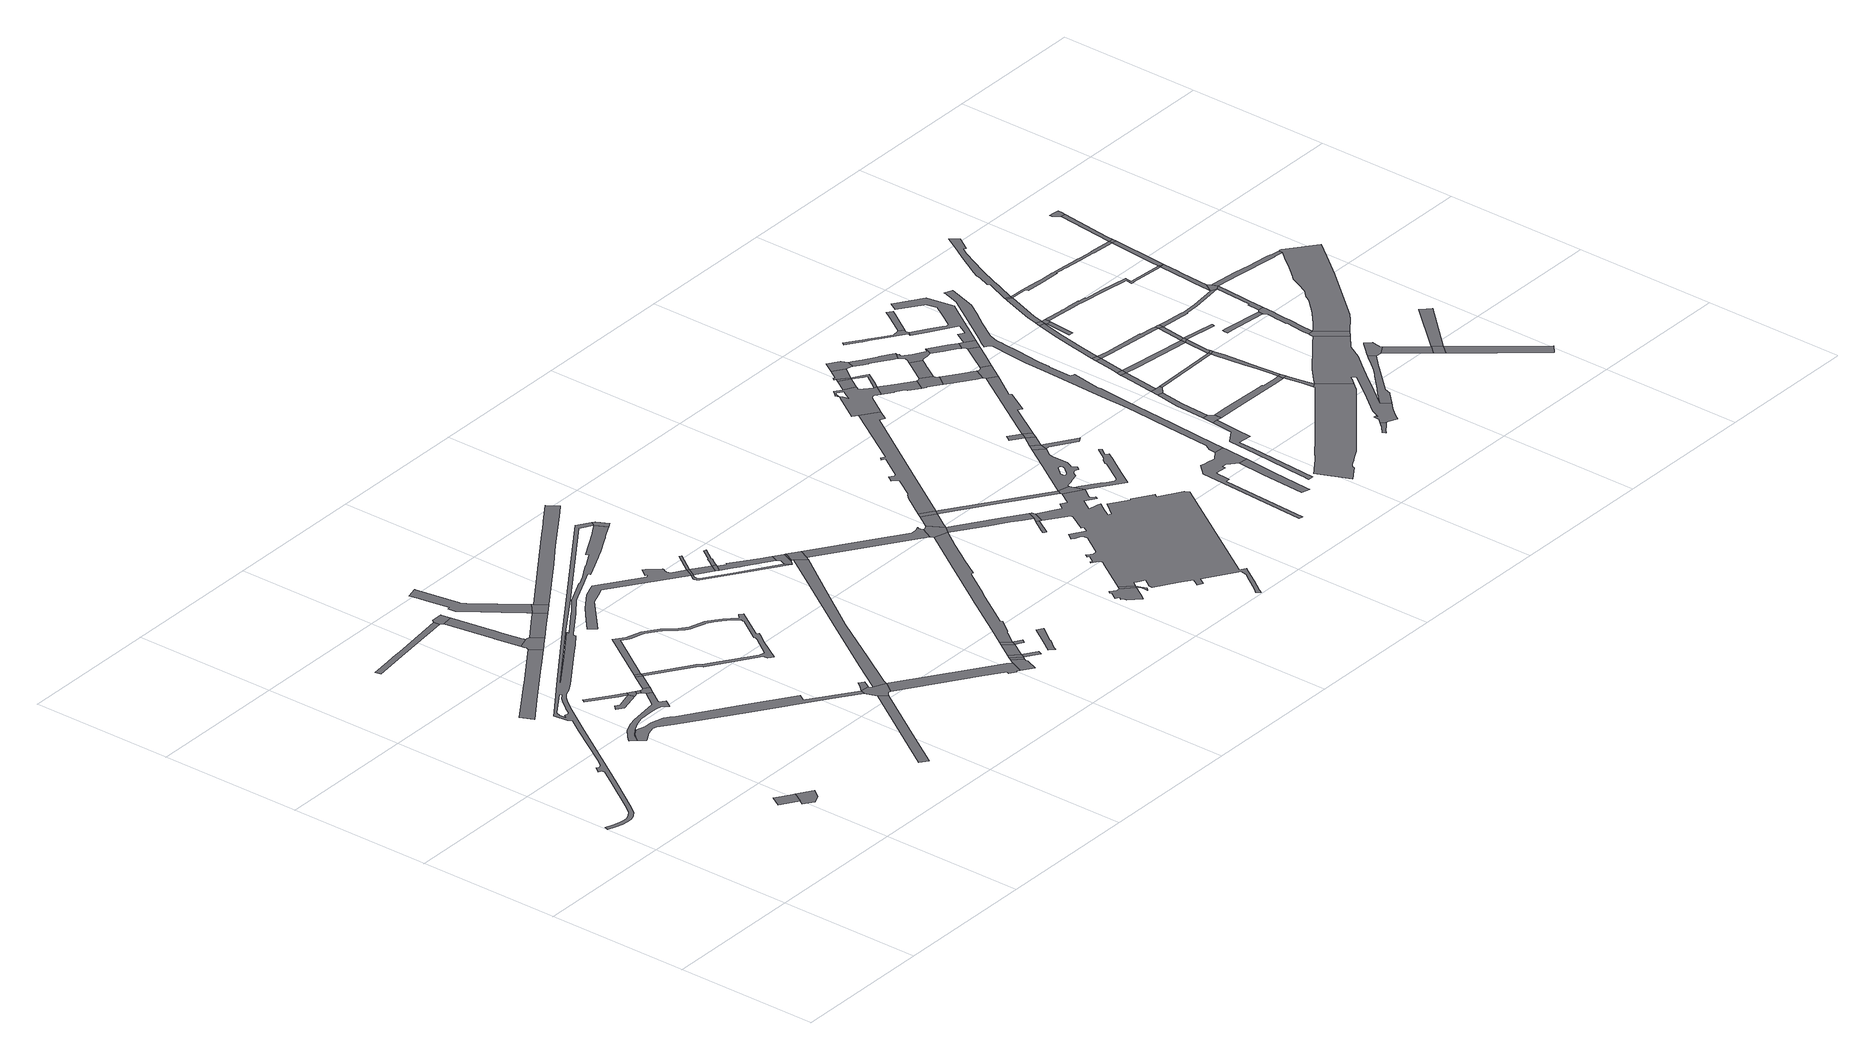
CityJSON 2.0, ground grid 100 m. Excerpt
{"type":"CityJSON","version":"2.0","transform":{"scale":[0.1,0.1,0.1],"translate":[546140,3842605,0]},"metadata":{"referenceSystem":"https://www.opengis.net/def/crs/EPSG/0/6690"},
"CityObjects":{
"road1":{"type":"Road","attributes":{"RoadStructureAttribute.sectionType":"1"},"geometry":[{"type":"MultiSurface","lod":"1","boundaries":[[[0,1,2,3,4,5]]]}]},
"road2":{"type":"Road","geometry":[{"type":"MultiSurface","lod":"1","boundaries":[[[5,4,6,7,8,9]]]}]},
"road3":{"type":"Road","attributes":{"RoadStructureAttribute.sectionType":"1"},"geometry":[{"type":"MultiSurface","lod":"1","boundaries":[[[10,11,12,13,14,15,16,17,18,19,20,21,22,23,24,25,26,27,28,29,30,31,32,33,34,35]]]}]},
"road4":{"type":"Road","attributes":{"RoadStructureAttribute.sectionType":"1"},"geometry":[{"type":"MultiSurface","lod":"1","boundaries":[[[36,37,38,39,40,41,42,43,44,45,46,47,48,49,50]]]}]},
"road5":{"type":"Road","geometry":[{"type":"MultiSurface","lod":"1","boundaries":[[[51,52,53,54,55,56]]]}]},
"road6":{"type":"Road","attributes":{"RoadStructureAttribute.sectionType":"1"},"geometry":[{"type":"MultiSurface","lod":"1","boundaries":[[[57,58,59,60,51,61,62]]]}]},
"road7":{"type":"Road","attributes":{"RoadStructureAttribute.sectionType":"1"},"geometry":[{"type":"MultiSurface","lod":"1","boundaries":[[[63,64,65,66,67,68,69,70,71,72,73,74,75]]]}]},
"road8":{"type":"Road","geometry":[{"type":"MultiSurface","lod":"1","boundaries":[[[62,61,51,56,76,77]]]}]},
"road9":{"type":"Road","attributes":{"RoadStructureAttribute.sectionType":"1"},"geometry":[{"type":"MultiSurface","lod":"1","boundaries":[[[78,79,80,81,82,83,84,85,86,87,88,19,89,90,91,92,93,94,95,96,97]]]}]},
"road10":{"type":"Road","attributes":{"RoadStructureAttribute.sectionType":"1"},"geometry":[{"type":"MultiSurface","lod":"1","boundaries":[[[77,76,98,99]]]}]},
"road11":{"type":"Road","geometry":[{"type":"MultiSurface","lod":"1","boundaries":[[[100,101,99,98,102,10,35,103]]]}]},
"road12":{"type":"Road","attributes":{"RoadStructureAttribute.sectionType":"1"},"geometry":[{"type":"MultiSurface","lod":"1","boundaries":[[[104,105,106,107,108,109,110,111,112,113,114,115,116,117,118,119,120,121,122,123,124,125,126,127,128,129,130,131,132,133,134,135,136,137,138,139,140,141,142,143,144,145,146,147,148,149,150,151,152,153,154,155,156,157,158,159,160,161,162,163,164,165,166,167,168,169,170,171,172,173],[174,175,176,177,178,179,180,181,182,183,184,185,186,187,188],[189,190,191,173,192,193,194,195,196,197,198,199,200,201,202,203,204,205,206,207,208,209,210,211,212,213,214]]]}]},
"road13":{"type":"Road","attributes":{"RoadStructureAttribute.sectionType":"1"},"geometry":[{"type":"MultiSurface","lod":"1","boundaries":[[[215,100,103,216,217]]]}]},
"road14":{"type":"Road","geometry":[{"type":"MultiSurface","lod":"1","boundaries":[[[218,215,217,219]]]}]},
"road15":{"type":"Road","attributes":{"RoadStructureAttribute.sectionType":"1"},"geometry":[{"type":"MultiSurface","lod":"1","boundaries":[[[220,221,222,223,224,225]]]}]},
"road16":{"type":"Road","geometry":[{"type":"MultiSurface","lod":"1","boundaries":[[[226,227,228,229,230,231,232,36,50,233,234,235]]]}]},
"road17":{"type":"Road","attributes":{"RoadStructureAttribute.sectionType":"1"},"geometry":[{"type":"MultiSurface","lod":"1","boundaries":[[[236,237,238,239,240,241,242,243,244,245,229,228]]]}]},
"road18":{"type":"Road","geometry":[{"type":"MultiSurface","lod":"1","boundaries":[[[246,247,248,249,63,75,250,251,243,242]]]}]},
"road19":{"type":"Road","attributes":{"RoadStructureAttribute.sectionType":"1"},"geometry":[{"type":"MultiSurface","lod":"1","boundaries":[[[252,253,254,235,234,255,256]]]}]},
"road20":{"type":"Road","geometry":[{"type":"MultiSurface","lod":"1","boundaries":[[[97,96,220,225,257,258,259,260,261,262,263]]]}]},
"road21":{"type":"Road","geometry":[{"type":"MultiSurface","lod":"1","boundaries":[[[264,265,266,267,97,263]]]}]},
"road22":{"type":"Road","attributes":{"RoadStructureAttribute.sectionType":"1"},"geometry":[{"type":"MultiSurface","lod":"1","boundaries":[[[268,269,270,271,272,273,274,275,276,277,278,279,280,281,282,283,284,285,286,287,252,288]]]}]},
"road23":{"type":"Road","attributes":{"RoadStructureAttribute.sectionType":"1"},"geometry":[{"type":"MultiSurface","lod":"1","boundaries":[[[217,289,290,291,292,293,294,295,296,297,298,299,300,301,302,303,304,305,306,307,308,309,310,311,312,313,314,315,218,219],[316,317,318,319,320,321,322,323,324,325,326,327,328,329,330,331,332,333,334,335,336,337,338,339,340,341,342,343,344,345,346,347,348,219]]]}]},
"road24":{"type":"Road","geometry":[{"type":"MultiSurface","lod":"1","boundaries":[[[288,252,256,349,350]]]}]},
"road25":{"type":"Road","attributes":{"RoadStructureAttribute.sectionType":"1"},"geometry":[{"type":"MultiSurface","lod":"1","boundaries":[[[351,352,353,260,259,354,355,356,357,358,359,360]]]}]},
"road26":{"type":"Road","attributes":{"RoadStructureAttribute.sectionType":"1"},"geometry":[{"type":"MultiSurface","lod":"1","boundaries":[[[361,362,363,364,365,366,367,368,369,370,371,372,373,374,375,376,377,378,379,380,381,382,383,384,385,386,387,388,389]]]}]},
"road27":{"type":"Road","geometry":[{"type":"MultiSurface","lod":"1","boundaries":[[[390,360,359,391,392,393,394]]]}]},
"road28":{"type":"Road","attributes":{"RoadStructureAttribute.sectionType":"1"},"geometry":[{"type":"MultiSurface","lod":"1","boundaries":[[[395,396,397,398,261,260,399,400,401,402,403,404,405]]]}]},
"road29":{"type":"Road","attributes":{"RoadStructureAttribute.sectionType":"1"},"geometry":[{"type":"MultiSurface","lod":"1","boundaries":[[[406,390,394,407]]]}]},
"road30":{"type":"Road","geometry":[{"type":"MultiSurface","lod":"1","boundaries":[[[408,406,407,409]]]}]},
"road31":{"type":"Road","attributes":{"RoadStructureAttribute.sectionType":"1"},"geometry":[{"type":"MultiSurface","lod":"1","boundaries":[[[410,411,412,413,414,415,416,417,350,349,418,419,420,421]]]}]},
"road32":{"type":"Road","geometry":[{"type":"MultiSurface","lod":"1","boundaries":[[[422,423,409,407]]]}]},
"road33":{"type":"Road","attributes":{"RoadStructureAttribute.sectionType":"1"},"geometry":[{"type":"MultiSurface","lod":"1","boundaries":[[[424,408,409,425]]]}]},
"road34":{"type":"Road","geometry":[{"type":"MultiSurface","lod":"1","boundaries":[[[426,424,425,427]]]}]},
"road35":{"type":"Road","geometry":[{"type":"MultiSurface","lod":"1","boundaries":[[[428,429,427,425]]]}]},
"road36":{"type":"Road","geometry":[{"type":"MultiSurface","lod":"1","boundaries":[[[389,388,430,431]]]}]},
"road37":{"type":"Road","attributes":{"RoadStructureAttribute.sectionType":"1"},"geometry":[{"type":"MultiSurface","lod":"1","boundaries":[[[431,430,432,433]]]}]},
"road38":{"type":"Road","attributes":{"RoadStructureAttribute.sectionType":"1"},"geometry":[{"type":"MultiSurface","lod":"1","boundaries":[[[434,435,436,437,438,439,440,441,442,443]]]}]},
"road39":{"type":"Road","geometry":[{"type":"MultiSurface","lod":"1","boundaries":[[[444,445,446,389,431]]]}]},
"road40":{"type":"Road","geometry":[{"type":"MultiSurface","lod":"1","boundaries":[[[433,432,447,448,449]]]}]},
"road41":{"type":"Road","attributes":{"RoadStructureAttribute.sectionType":"1"},"geometry":[{"type":"MultiSurface","lod":"1","boundaries":[[[388,450,451,452,453,454,455,456,457,458,459,460,461,462,463,464,465,466,430]]]}]},
"road42":{"type":"Road","geometry":[{"type":"MultiSurface","lod":"1","boundaries":[[[467,468,469,470,471,472,473,474,475,476,433,449]]]}]},
"road43":{"type":"Road","attributes":{"RoadStructureAttribute.sectionType":"1"},"geometry":[{"type":"MultiSurface","lod":"1","boundaries":[[[477,478,479,480,481,482,448,447,483,484,485,486,487]]]}]},
"road44":{"type":"Road","geometry":[{"type":"MultiSurface","lod":"1","boundaries":[[[104,173,172,488,489]]]}]},
"road45":{"type":"Road","attributes":{"RoadStructureAttribute.sectionType":"1"},"geometry":[{"type":"MultiSurface","lod":"1","boundaries":[[[487,486,490,491,492,493,460,459,494,495,496]]]}]},
"road46":{"type":"Road","geometry":[{"type":"MultiSurface","lod":"1","boundaries":[[[496,495,497,498]]]}]},
"road47":{"type":"Road","geometry":[{"type":"MultiSurface","lod":"1","boundaries":[[[498,497,395,405,499,500]]]}]},
"road48":{"type":"Road","attributes":{"RoadStructureAttribute.sectionType":"1"},"geometry":[{"type":"MultiSurface","lod":"1","boundaries":[[[501,502,503,504,505,506,426,427,507,508,509,510,511,512,513,514,515,516,517,518,519,520,521]]]}]},
"road49":{"type":"Road","attributes":{"RoadStructureAttribute.sectionType":"1"},"geometry":[{"type":"MultiSurface","lod":"1","boundaries":[[[522,523,524,525,526,527,528,500,499,529,530]]]}]},
"road50":{"type":"Road","attributes":{"RoadStructureAttribute.sectionType":"1"},"geometry":[{"type":"MultiSurface","lod":"1","boundaries":[[[531,532,533,534,535,536,537,538,539,540,541,542,543,544,545]]]}]},
"road51":{"type":"Road","geometry":[{"type":"MultiSurface","lod":"1","boundaries":[[[546,545,544,547]]]}]},
"road52":{"type":"Road","geometry":[{"type":"MultiSurface","lod":"1","boundaries":[[[548,549,550,551,547,544,552,553,554,555,556]]]}]},
"road53":{"type":"Road","geometry":[{"type":"MultiSurface","lod":"1","boundaries":[[[557,558,559,560,530,529,561,501,521,562]]]}]},
"road54":{"type":"Road","attributes":{"RoadStructureAttribute.sectionType":"1"},"geometry":[{"type":"MultiSurface","lod":"1","boundaries":[[[563,557,562,564,565]]]}]},
"road55":{"type":"Road","geometry":[{"type":"MultiSurface","lod":"1","boundaries":[[[566,563,565,567]]]}]},
"road56":{"type":"Road","attributes":{"RoadStructureAttribute.sectionType":"1"},"geometry":[{"type":"MultiSurface","lod":"1","boundaries":[[[568,569,570,562,521,571,572,573,574,575]]]}]},
"road57":{"type":"Road","geometry":[{"type":"MultiSurface","lod":"1","boundaries":[[[576,577,578,579,580,581]]]}]},
"road58":{"type":"Road","geometry":[{"type":"MultiSurface","lod":"1","boundaries":[[[582,575,574,576,581,583,584]]]}]},
"road59":{"type":"Road","geometry":[{"type":"MultiSurface","lod":"1","boundaries":[[[585,586,587,588,584,583,589,590,591,592,593,594,595,596,597,598,599,600,601,602,603,604,605,606,607,608,609,610,611,612,613,614,546,547,615,616,617,618,619,620,621,622,623,624,625,626,627,628,629,630,631,632,633,634,635,636,637,638,639,640,641,642,643,644,645,646,647,648,649,650,651,652,653,654,655,656,657,658,659,660,661,662,663]]]}]},
"road60":{"type":"Road","attributes":{"RoadStructureAttribute.sectionType":"1"},"geometry":[{"type":"MultiSurface","lod":"1","boundaries":[[[664,665,567,565,666,667,668,669]]]}]},
"road61":{"type":"Road","attributes":{"RoadStructureAttribute.sectionType":"1"},"geometry":[{"type":"MultiSurface","lod":"1","boundaries":[[[670,671,672,673,674,675,676,677,678,679,680,681,682,683,684,685,566,567,686,687,688,689]]]}]},
"road62":{"type":"Road","geometry":[{"type":"MultiSurface","lod":"1","boundaries":[[[669,668,585,663,690,691]]]}]},
"road63":{"type":"Road","geometry":[{"type":"MultiSurface","lod":"1","boundaries":[[[692,693,694,695,696,697,669,691,698,699,700,701,702,703,704,705,706,707,708,709,710,711,712],[713,714,715,716,717,718,719,720,721,722,723,724,725,726,727,728]]]}]},
"road64":{"type":"Road","geometry":[{"type":"MultiSurface","lod":"1","boundaries":[[[729,730,731,732,733,734,735,736,737,738,739,740,741,742,743,744,745,746,747,748,749,750,751,690,663]]]}]},
"road65":{"type":"Road","geometry":[{"type":"MultiSurface","lod":"1","boundaries":[[[752,695,694,753]]]}]},
"road66":{"type":"Road","attributes":{"RoadStructureAttribute.sectionType":"1"},"geometry":[{"type":"MultiSurface","lod":"1","boundaries":[[[754,752,753,755]]]}]},
"road67":{"type":"Road","geometry":[{"type":"MultiSurface","lod":"1","boundaries":[[[756,757,758,754,759]]]}]},
"road68":{"type":"Road","geometry":[{"type":"MultiSurface","lod":"1","boundaries":[[[760,761,762,753,694]]]}]},
"road69":{"type":"Road","geometry":[{"type":"MultiSurface","lod":"1","boundaries":[[[759,754,755,763]]]}]},
"road70":{"type":"Road","attributes":{"RoadStructureAttribute.sectionType":"1"},"geometry":[{"type":"MultiSurface","lod":"1","boundaries":[[[764,765,766,767,768,769,770,771,772,773,774,775,776,777,778,779,780,781,782,783,784,785,786,787,788,789]]]}]},
"road71":{"type":"Road","geometry":[{"type":"MultiSurface","lod":"1","boundaries":[[[790,791,792,793,794,795,796,797,798,799,800,801,802,803,804,805,670,689,806,807],[808,809,810,811,812,813,814,815,816,817,818]]]}]},
"road72":{"type":"Road","attributes":{"function":"3","RoadStructureAttribute.sectionType":"1"},"geometry":[{"type":"MultiSurface","lod":"1","boundaries":[[[784,819,820,821,822,823,785]]]}]},
"road73":{"type":"Road","geometry":[{"type":"MultiSurface","lod":"1","boundaries":[[[824,799,798,825]]]}]},
"road74":{"type":"Road","geometry":[{"type":"MultiSurface","lod":"1","boundaries":[[[826,824,825,827]]]}]},
"road75":{"type":"Road","geometry":[{"type":"MultiSurface","lod":"1","boundaries":[[[828,793,792,829,830,831,832,833,834,835]]]}]},
"road76":{"type":"Road","attributes":{"RoadStructureAttribute.sectionType":"1"},"geometry":[{"type":"MultiSurface","lod":"1","boundaries":[[[836,837,838,839,826,827,840,841]]]}]},
"road77":{"type":"Road","geometry":[{"type":"MultiSurface","lod":"1","boundaries":[[[842,843,844,845,827,825,846,847,848,794,793]]]}]},
"road78":{"type":"Road","attributes":{"RoadStructureAttribute.sectionType":"1"},"geometry":[{"type":"MultiSurface","lod":"1","boundaries":[[[849,850,759,763,851,852,853,854,855,856]]]}]},
"road79":{"type":"Road","geometry":[{"type":"MultiSurface","lod":"1","boundaries":[[[857,836,841,858,859,860,861]]]}]},
"road80":{"type":"Road","geometry":[{"type":"MultiSurface","lod":"1","boundaries":[[[862,863,835,834,864,865,866,867,868,869]]]}]},
"road81":{"type":"Road","attributes":{"RoadStructureAttribute.sectionType":"1"},"geometry":[{"type":"MultiSurface","lod":"1","boundaries":[[[870,871,872,873,874,875,876,877,878,879,880,881,882,883,884]]]}]},
"road82":{"type":"Road","attributes":{"RoadStructureAttribute.sectionType":"1"},"geometry":[{"type":"MultiSurface","lod":"1","boundaries":[[[885,886,867,866,887,888,889,890,891]]]}]},
"road83":{"type":"Road","attributes":{"RoadStructureAttribute.sectionType":"1"},"geometry":[{"type":"MultiSurface","lod":"1","boundaries":[[[892,893,894,895,896,897,860,859,898,899,900,901,902,903,904]]]}]},
"road84":{"type":"Road","attributes":{"RoadStructureAttribute.sectionType":"1"},"geometry":[{"type":"MultiSurface","lod":"1","boundaries":[[[905,906,907,908,862,869,909,910,911,912]]]}]},
"road85":{"type":"Road","geometry":[{"type":"MultiSurface","lod":"1","boundaries":[[[913,914,915,891,890,849,856,916]]]}]},
"road86":{"type":"Road","geometry":[{"type":"MultiSurface","lod":"1","boundaries":[[[917,870,884,918,919,920]]]}]},
"road87":{"type":"Road","geometry":[{"type":"MultiSurface","lod":"1","boundaries":[[[921,922,923,924,925,926,927,904,903,928,929,930,931,905,912,932,933,934,935,936]]]}]},
"road88":{"type":"Road","attributes":{"RoadStructureAttribute.sectionType":"1"},"geometry":[{"type":"MultiSurface","lod":"1","boundaries":[[[937,938,917,920,939,940,941]]]}]},
"road89":{"type":"Road","attributes":{"RoadStructureAttribute.sectionType":"1"},"geometry":[{"type":"MultiSurface","lod":"1","boundaries":[[[942,943,944,945,946,947,948,949,950,951,952,953,954,955,956,957,958,959,960]]]}]},
"road90":{"type":"Road","attributes":{"RoadStructureAttribute.sectionType":"1"},"geometry":[{"type":"MultiSurface","lod":"1","boundaries":[[[961,962,913,916,963,964]]]}]},
"road91":{"type":"Road","attributes":{"RoadStructureAttribute.sectionType":"1"},"geometry":[{"type":"MultiSurface","lod":"1","boundaries":[[[965,966,967,968,969,970,971,972,973,974,975,976,977,978,979,980,981,982,983,984,985,986,987,988,989,990,991,992,993,994,995,996,997,998,999]]]}]},
"road92":{"type":"Road","attributes":{"RoadStructureAttribute.sectionType":"1"},"geometry":[{"type":"MultiSurface","lod":"1","boundaries":[[[1000,1001,936,935,1002,1003,1004,1005]]]}]},
"road93":{"type":"Road","geometry":[{"type":"MultiSurface","lod":"1","boundaries":[[[1006,937,941,1007,1008,1009]]]}]},
"road94":{"type":"Road","attributes":{"function":"3","RoadStructureAttribute.sectionType":"1"},"geometry":[{"type":"MultiSurface","lod":"1","boundaries":[[[1010,1011,1012,1013,1014,1015,1016,1017,1018,1019,1020,1021,1022,1023,1024,1025,1026,1027,1028,1029,1030,1031,1032,764,789,1033,1034,1035,1036,1037,1038,1039,1040,1041,1042,1043,1044,1045,1046,1047,1048,1049,1050,1051,1052,1053,1054,1055,1056,1057,1058,1059]]]}]},
"road95":{"type":"Road","attributes":{"RoadStructureAttribute.sectionType":"1"},"geometry":[{"type":"MultiSurface","lod":"1","boundaries":[[[1060,1061,1062,1063,1064,1006,1009,1065,1066,1067]]]}]},
"road96":{"type":"Road","geometry":[{"type":"MultiSurface","lod":"1","boundaries":[[[1005,1004,1068,961,964,1069,1070]]]}]},
"road97":{"type":"Road","geometry":[{"type":"MultiSurface","lod":"1","boundaries":[[[1071,1060,1067,1072]]]}]},
"road98":{"type":"Road","geometry":[{"type":"MultiSurface","lod":"1","boundaries":[[[1073,1074,1075,1076,1077,1078,1079,1080,1081,1082]]]}]},
"road99":{"type":"Road","attributes":{"RoadStructureAttribute.sectionType":"1"},"geometry":[{"type":"MultiSurface","lod":"1","boundaries":[[[1083,1084,1085,1086,1087,1088,1089,1090,919,918,1091,1092,1093,1094,1095,1096]]]}]},
"road100":{"type":"Road","attributes":{"RoadStructureAttribute.sectionType":"1"},"geometry":[{"type":"MultiSurface","lod":"1","boundaries":[[[1097,1098,1099,1071,1072,1100,1101,1102]]]}]},
"road101":{"type":"Road","geometry":[{"type":"MultiSurface","lod":"1","boundaries":[[[1103,1104,1105,960,959,1106,1107,1108]]]}]},
"road102":{"type":"Road","geometry":[{"type":"MultiSurface","lod":"1","boundaries":[[[1109,1097,1102,1110]]]}]},
"road103":{"type":"Road","attributes":{"RoadStructureAttribute.sectionType":"1"},"geometry":[{"type":"MultiSurface","lod":"1","boundaries":[[[1111,1112,1113,1114,1115,1116,1117,1118,1119,1120,1121,1122,1123,1124,1125,1126,1127,1128,957,956,1129,1130,1131,1132,1133,1070,1069]]]}]},
"road104":{"type":"Road","attributes":{"RoadStructureAttribute.sectionType":"1"},"geometry":[{"type":"MultiSurface","lod":"1","boundaries":[[[1134,1008,1007,1135]]]}]},
"road105":{"type":"Road","attributes":{"RoadStructureAttribute.sectionType":"1"},"geometry":[{"type":"MultiSurface","lod":"1","boundaries":[[[1136,1137,1138,1139,1109,1110,1140,1141,1142,1143]]]}]},
"road106":{"type":"Road","attributes":{"RoadStructureAttribute.sectionType":"1"},"geometry":[{"type":"MultiSurface","lod":"1","boundaries":[[[1144,1072,1067,1145,1146,1147]]]}]},
"road107":{"type":"Road","geometry":[{"type":"MultiSurface","lod":"1","boundaries":[[[1148,1149,1150,1151,1152,1153,966,965]]]}]},
"road108":{"type":"Road","geometry":[{"type":"MultiSurface","lod":"1","boundaries":[[[1154,1155,1096,1095,1152,1151]]]}]},
"road109":{"type":"Road","attributes":{"RoadStructureAttribute.sectionType":"1"},"geometry":[{"type":"MultiSurface","lod":"1","boundaries":[[[1156,1157,1158,1159,1110,1102,1160,1161,1162,1163]]]}]},
"road110":{"type":"Road","geometry":[{"type":"MultiSurface","lod":"1","boundaries":[[[1164,1165,1166,1167,1168]]]}]},
"road111":{"type":"Road","geometry":[{"type":"MultiSurface","lod":"1","boundaries":[[[1169,1136,1143,1170]]]}]},
"road112":{"type":"Road","attributes":{"RoadStructureAttribute.sectionType":"1"},"geometry":[{"type":"MultiSurface","lod":"1","boundaries":[[[1171,1172,1173,1174,1135,1175,1176,1177,1178,1179,1096,1155]]]}]},
"road113":{"type":"Road","geometry":[{"type":"MultiSurface","lod":"1","boundaries":[[[1170,1143,1164,1168,1180,1181]]]}]},
"road114":{"type":"Road","geometry":[{"type":"MultiSurface","lod":"1","boundaries":[[[1182,1134,1135,1174]]]}]},
"road115":{"type":"Road","attributes":{"RoadStructureAttribute.sectionType":"1"},"geometry":[{"type":"MultiSurface","lod":"1","boundaries":[[[1183,1184,1185,1169,1170,1186,1187,1188]]]}]},
"road116":{"type":"Road","attributes":{"RoadStructureAttribute.sectionType":"1"},"geometry":[{"type":"MultiSurface","lod":"1","boundaries":[[[1189,1190,1191,1146,1192,1134,1182]]]}]},
"road117":{"type":"Road","geometry":[{"type":"MultiSurface","lod":"1","boundaries":[[[1193,1194,1195,1196,1197,1198,1199,1200,1201,1202,1203,1204,1205,965,999,1206,1207,1208,1209,1210,1211,1212,1213,1214,1215,1073,1082,1216,1217,1218,1219,1220,1221,1222,1223,1224,1225,1226,1227,1228,1229,1230]]]}]},
"road118":{"type":"Road","geometry":[{"type":"MultiSurface","lod":"1","boundaries":[[[1231,1147,1146,1191]]]}]},
"road119":{"type":"Road","attributes":{"RoadStructureAttribute.sectionType":"1"},"geometry":[{"type":"MultiSurface","lod":"1","boundaries":[[[1232,1233,1234,1235,1236,1237,1238,1239,1240,1241,1242,1243,1244,1245,1246,1247,1248,1249,1223,1222,1250,1251,1252,1253,1254,1255,1256]]]}]},
"road120":{"type":"Road","attributes":{"RoadStructureAttribute.sectionType":"1"},"geometry":[{"type":"MultiSurface","lod":"1","boundaries":[[[1162,1257,1147,1231,1258,1259]]]}]},
"road121":{"type":"Road","geometry":[{"type":"MultiSurface","lod":"1","boundaries":[[[1260,1183,1188,1261]]]}]},
"road122":{"type":"Road","geometry":[{"type":"MultiSurface","lod":"1","boundaries":[[[1262,1163,1162,1259,1263]]]}]},
"road123":{"type":"Road","geometry":[{"type":"MultiSurface","lod":"1","boundaries":[[[1264,1265,1266,1267,1231,1191]]]}]},
"road124":{"type":"Road","geometry":[{"type":"MultiSurface","lod":"1","boundaries":[[[1268,1269,1270,1271,1272,1232,1256,1273,1274,1275,1276,1277,1278,1279]]]}]},
"road125":{"type":"Road","attributes":{"RoadStructureAttribute.sectionType":"1"},"geometry":[{"type":"MultiSurface","lod":"1","boundaries":[[[1280,1281,1282,1283,1284,1285,1286]]]}]},
"road126":{"type":"Road","attributes":{"RoadStructureAttribute.sectionType":"1"},"geometry":[{"type":"MultiSurface","lod":"1","boundaries":[[[1287,1288,1289,1290,1291,1292,1293,1294,1295,1296,1297,1298,1299,1300,1301,1302,1303,1181,1180,1304,1305,1306,1307,1308,1309,1310,1311,1312,1313,1314,1315,1316,1317,1318,1319,1320,1321]]]}]},
"road127":{"type":"Road","attributes":{"RoadStructureAttribute.sectionType":"1"},"geometry":[{"type":"MultiSurface","lod":"1","boundaries":[[[1322,1323,1324,1325,1326,1327,1328,1329,1330,1331,1332,1333,1260,1261,1334,1335,1336,1337,1338,1339,1340,1341]]]}]},
"road128":{"type":"Road","attributes":{"RoadStructureAttribute.sectionType":"1"},"geometry":[{"type":"MultiSurface","lod":"1","boundaries":[[[1342,1343,1344,1345,1346,1263,1259,1347,1348,1349,1350,1351,1352]]]}]},
"road129":{"type":"Road","attributes":{"RoadStructureAttribute.sectionType":"7"},"geometry":[{"type":"MultiSurface","lod":"1","boundaries":[[[1275,1274,1353,1354]]]}]},
"road130":{"type":"Road","geometry":[{"type":"MultiSurface","lod":"1","boundaries":[[[1355,1356,1193,1230,1357,1358]]]}]},
"road131":{"type":"Road","geometry":[{"type":"MultiSurface","lod":"1","boundaries":[[[1359,1360,1286,1285,1361,1362,1363,1364,1365,1366,1367,1368,1369,1370,1371,1372,1355,1358,1373,1374,1375,1376,1377,1378,1379,1380,1381,1382,1383]]]}]},
"road132":{"type":"Road","geometry":[{"type":"MultiSurface","lod":"1","boundaries":[[[1354,1353,1384,1385]]]}]},
"road133":{"type":"Road","attributes":{"RoadStructureAttribute.sectionType":"1"},"geometry":[{"type":"MultiSurface","lod":"1","boundaries":[[[1386,1387,1388,1389,1390,1391,1392,1393,1394,1395,1396,1397,1398,1399,1400,1401,1261,1188,1402,1403,1404,1405,1406,1407,1408,1409,1410,1411,1412,1413,1414,1415,1416,1417]]]}]},
"road134":{"type":"Road","attributes":{"RoadStructureAttribute.sectionType":"1"},"geometry":[{"type":"MultiSurface","lod":"1","boundaries":[[[1418,1419,1420,1421,1351,1422,1423,1424,1359,1383]]]}]},
"road135":{"type":"Road","attributes":{"RoadStructureAttribute.sectionType":"7"},"geometry":[{"type":"MultiSurface","lod":"1","boundaries":[[[1425,1385,1384,1426,1427,1428,1429]]]}]},
"road136":{"type":"Road","geometry":[{"type":"MultiSurface","lod":"1","boundaries":[[[1430,1431,1352,1351,1421,1432]]]}]},
"road137":{"type":"Road","attributes":{"RoadStructureAttribute.sectionType":"1"},"geometry":[{"type":"MultiSurface","lod":"1","boundaries":[[[1433,1434,1435,1436,1320,1437,1438,1439,1440,1352,1431]]]}]},
"road138":{"type":"Road","attributes":{"RoadStructureAttribute.sectionType":"1"},"geometry":[{"type":"MultiSurface","lod":"1","boundaries":[[[1441,1442,1443,1354,1385,1444]]]}]},
"road139":{"type":"Road","geometry":[{"type":"MultiSurface","lod":"1","boundaries":[[[1321,1320,1436]]]}]},
"road140":{"type":"Road","attributes":{"RoadStructureAttribute.sectionType":"1"},"geometry":[{"type":"MultiSurface","lod":"1","boundaries":[[[1416,1445,1321,1436,1446,1447]]]}]},
"road141":{"type":"Road","attributes":{"function":"3","RoadStructureAttribute.sectionType":"1"},"geometry":[{"type":"MultiSurface","lod":"1","boundaries":[[[1448,1449,1450,1451,1452,1453,1454,1455,1456,1457,1458,1459,1460,1461,1462,1463,1464,1465,1466,1467,1468,1469,1358,1357,1470,1471,1472,1473,1474,1475,1476,1477]]]}]},
"road142":{"type":"Road","geometry":[{"type":"MultiSurface","lod":"1","boundaries":[[[1417,1416,1447,1478]]]}]},
"road143":{"type":"Road","attributes":{"RoadStructureAttribute.sectionType":"1"},"geometry":[{"type":"MultiSurface","lod":"1","boundaries":[[[1479,1480,1481,1482,1483,1484,1485,1486,1432,1421,1487,1488,1489,1490,1491,1492,1450,1449]]]}]},
"road144":{"type":"Road","attributes":{"RoadStructureAttribute.sectionType":"1"},"geometry":[{"type":"MultiSurface","lod":"1","boundaries":[[[1493,1417,1478,1494,1495]]]}]},
"road145":{"type":"Road","geometry":[{"type":"MultiSurface","lod":"1","boundaries":[[[1496,1497,1498,1499,1493,1495,1500,1501,1502]]]}]}
},
"vertices":[
[1019,763,0],[923,822,0],[877,748,0],[955,701,0],[998,675,0],[1043,748,0],
[976,642,0],[1046,595,0],[1108,624,0],[1149,681,0],
[1400,2188,0],[1321,2080,0],[1112,2053,0],[1062,2038,0],[1024,2022,0],[989,2009,0],[940,1966,0],[913,1941,0],[900,1922,0],[936,1886,0],[961,1925,0],[974,1941,0],[1018,1974,0],[1075,2004,0],[1117,2018,0],[1150,2026,0],[1202,2029,0],[1236,2030,0],[1299,2028,0],[1339,2020,0],[1351,2010,0],[1372,1982,0],[1411,2040,0],[1376,2066,0],[1376,2078,0],[1436,2164,0],
[1359,3070,0],[1114,2898,0],[1109,2894,0],[1078,2872,0],[1074,2870,0],[1064,2863,0],[1044,2850,0],[978,2806,0],[840,2711,0],[701,2615,0],[743,2528,0],[927,2658,0],[1237,2874,0],[1262,2891,0],[1411,2995,0],
[1319,2263,0],[1200,2229,0],[1167,2248,0],[1142,2218,0],[1190,2186,0],[1330,2222,0],
[1241,2348,0],[1104,2444,0],[1091,2423,0],[1267,2296,0],[1326,2272,0],[1335,2286,0],
[1249,3714,0],[1113,3696,0],[853,3663,0],[852,3662,0],[851,3662,0],[836,3661,0],[779,3654,0],[713,3646,0],[569,3628,0],[580,3588,0],[736,3607,0],[856,3623,0],[1256,3675,0],
[1362,2230,0],[1379,2257,0],
[2088,1292,0],[1936,1398,0],[1964,1444,0],[1659,1647,0],[1305,1881,0],[1276,1901,0],[1242,1925,0],[1146,1952,0],[1097,1951,0],[1031,1971,0],[985,1942,0],[974,1845,0],[1046,1887,0],[1106,1904,0],[1133,1892,0],[1223,1831,0],[1617,1566,0],[2041,1280,0],[2227,1154,0],[2237,1186,0],
[1385,2218,0],[1407,2238,0],
[1432,2241,0],[1425,2236,0],[1395,2203,0],[1471,2214,0],
[2763,3695,0],[2675,3752,0],[1636,3025,0],[1141,2674,0],[882,2490,0],[848,2465,0],[860,2365,0],[872,2351,0],[873,2344,0],[874,2337,0],[804,2235,0],[607,1933,0],[569,1878,0],[551,1872,0],[545,1872,0],[529,1881,0],[503,1844,0],[524,1832,0],[527,1824,0],[527,1814,0],[444,1691,0],[278,1447,0],[243,1402,0],[213,1381,0],[183,1370,0],[153,1370,0],[117,1372,0],[72,1387,0],[18,1406,0],[9,1377,0],[62,1358,0],[112,1342,0],[152,1340,0],[189,1340,0],[227,1354,0],[263,1380,0],[302,1429,0],[469,1674,0],[632,1917,0],[829,2219,0],[984,2446,0],[1034,2509,0],[1057,2534,0],[1091,2561,0],[1120,2575,0],[1138,2580,0],[1199,2618,0],[1519,2840,0],[1572,2877,0],[1665,2944,0],[1665,2964,0],[1673,2970,0],[1871,3108,0],[1989,3199,0],[2079,3243,0],[2173,3288,0],[2238,3320,0],[2277,3339,0],[2280,3335,0],[2286,3323,0],[2293,3327,0],[2467,3411,0],[2483,3419,0],[2531,3442,0],[2629,3497,0],[2674,3522,0],[2687,3529,0],[2759,3569,0],[2786,3583,0],[2743,3663,0],[1063,2589,0],[1070,2580,0],[1059,2572,0],[1035,2554,0],[1012,2528,0],[966,2471,0],[960,2464,0],[928,2416,0],[915,2411,0],[892,2417,0],[880,2397,0],[874,2435,0],[887,2469,0],[893,2473,0],[1063,2591,0],[1647,3009,0],[1972,3230,0],[2662,3713,0],[2694,3635,0],[2659,3614,0],[2447,3496,0],[2440,3493,0],[2447,3482,0],[2453,3472,0],[2440,3464,0],[2349,3411,0],[2347,3414,0],[2278,3374,0],[2270,3369,0],[2230,3343,0],[2163,3309,0],[2160,3315,0],[1974,3225,0],[1861,3138,0],[1854,3133,0],[1664,3000,0],[1664,3007,0],[1664,3017,0],[1648,3005,0],[1465,2876,0],[1177,2677,0],
[1512,2361,0],[1480,2227,0],[1551,2334,0],
[1525,2381,0],[1561,2357,0],
[2254,1074,0],[1959,633,0],[1797,390,0],[1853,353,0],[2010,590,0],[2294,1018,0],
[1458,3155,0],[1455,3155,0],[1440,3152,0],[1361,3124,0],[1362,3113,0],[1364,3104,0],[1366,3088,0],[1501,3058,0],[1529,3078,0],[1478,3152,0],
[1436,3168,0],[1435,3174,0],[1411,3320,0],[1402,3372,0],[1402,3374,0],[1382,3491,0],[1355,3668,0],[1277,3657,0],[1330,3315,0],[1332,3307,0],
[1345,3731,0],[1344,3738,0],[1264,3734,0],[1263,3733,0],[1268,3664,0],[1272,3661,0],
[1709,3317,0],[1701,3311,0],[1662,3283,0],[1663,3171,0],[1763,3240,0],
[2311,1038,0],[2326,1048,0],[2346,1046,0],[2404,1124,0],[2318,1160,0],[2303,1170,0],[2300,1183,0],
[2310,1195,0],[2334,1236,0],[2299,1259,0],[2270,1220,0],
[1774,3398,0],[1547,3699,0],[1530,3722,0],[1530,3724,0],[1527,3741,0],[1501,3909,0],[1492,3966,0],[1491,3977,0],[1481,4039,0],[1480,4046,0],[1400,4024,0],[1412,3963,0],[1423,3908,0],[1447,3748,0],[1446,3748,0],[1427,3746,0],[1435,3693,0],[1454,3668,0],[1599,3468,0],[1690,3343,0],[1785,3384,0],
[1785,2176,0],[1849,2133,0],[1864,2111,0],[1893,2093,0],[2184,1904,0],[2184,1871,0],[2203,1858,0],[2221,1850,0],[2318,2003,0],[2369,2074,0],[2381,2091,0],[2363,2103,0],[2373,2116,0],[2500,2309,0],[2476,2326,0],[2446,2299,0],[2378,2368,0],[2358,2385,0],[2298,2426,0],[2282,2437,0],[2177,2471,0],[2122,2510,0],[2051,2589,0],[2048,2592,0],[1948,2661,0],[1842,2693,0],[1767,2744,0],[1571,2370,0],[1783,2682,0],[1790,2695,0],[1830,2672,0],[1855,2660,0],[1918,2641,0],[1946,2631,0],[2016,2584,0],[2036,2565,0],[2046,2553,0],[2082,2510,0],[2102,2493,0],[2135,2466,0],[2165,2448,0],[2182,2441,0],[2265,2417,0],[2268,2415,0],[2313,2387,0],[2356,2358,0],[2376,2338,0],[2434,2274,0],[2429,2259,0],[2432,2254,0],[2329,2101,0],[2319,2085,0],[2323,2078,0],[2316,2062,0],[2220,1927,0],[2182,1934,0],[1906,2118,0],[1883,2133,0],[1870,2153,0],[1811,2192,0],
[1845,3298,0],[1791,3376,0],
[3039,697,0],[2864,813,0],[2413,1113,0],[2828,724,0],[2963,634,0],[2955,617,0],[2998,587,0],[3008,595,0],[3026,583,0],[3067,675,0],
[2601,2954,0],[2596,2960,0],[2593,2968,0],[2592,2975,0],[2593,2987,0],[2597,2996,0],[2605,3010,0],[2606,3014,0],[2604,3020,0],[2539,3099,0],[2518,3110,0],[2482,3058,0],[2489,3051,0],[2488,3044,0],[2484,3039,0],[2478,3037,0],[2474,3037,0],[2185,3233,0],[2149,3218,0],[2083,3192,0],[1954,3100,0],[1849,3012,0],[1770,2938,0],[1812,2893,0],[2047,3105,0],[2137,3140,0],[2182,3158,0],[2655,2840,0],[2688,2898,0],
[3086,704,0],[3105,531,0],[3143,616,0],[3140,631,0],[3145,646,0],
[3182,2464,0],[3001,2191,0],[2755,1819,0],[2466,1384,0],[2406,1136,0],[2414,1155,0],[2574,1410,0],[2787,1750,0],[2810,1783,0],[3026,2091,0],[3243,2401,0],
[3099,725,0],[3162,664,0],
[3118,753,0],[3177,696,0],
[2743,4040,0],[2709,4016,0],[2591,3933,0],[2572,3919,0],[2528,3889,0],[2464,3844,0],[2133,3611,0],[1792,3374,0],[2240,3573,0],[2410,3696,0],[2734,3921,0],[2796,3965,0],
[3258,605,0],[3270,635,0],
[3187,857,0],[3246,800,0],
[3204,883,0],[3258,830,0],
[3296,768,0],[3314,793,0],
[2666,2833,0],[2700,2891,0],
[2786,2755,0],[2821,2810,0],
[3361,586,0],[3392,626,0],[3417,658,0],[3412,661,0],[3462,724,0],[3498,777,0],[3458,804,0],[3377,685,0],[3319,600,0],[3351,568,0],
[2796,3025,0],[2781,3032,0],[2718,2942,0],
[2808,2741,0],[2836,2785,0],[2843,2796,0],
[2638,2818,0],[2631,2808,0],[2629,2802,0],[2629,2794,0],[2634,2780,0],[2646,2765,0],[2839,2638,0],[2903,2596,0],[3135,2443,0],[3139,2441,0],[3109,2480,0],[2897,2618,0],[2856,2645,0],[2677,2761,0],[2654,2778,0],[2649,2796,0],[2651,2811,0],
[2865,2831,0],[2866,2833,0],[2886,2858,0],[2883,2863,0],[2945,2953,0],[2927,2956,0],[2868,2871,0],[2863,2875,0],[2859,2870,0],[2846,2848,0],
[3058,2642,0],[3055,2644,0],[2984,2695,0],[2897,2758,0],[2889,2745,0],[2874,2757,0],[2883,2693,0],[2919,2669,0],[2944,2653,0],[3114,2543,0],[3135,2591,0],
[2824,3604,0],[2781,3684,0],
[3121,2533,0],[3122,2531,0],[3129,2523,0],[3126,2513,0],[3154,2458,0],[3164,2471,0],[3199,2549,0],
[3174,2471,0],[3207,2544,0],
[3258,2422,0],[3288,2490,0],
[3921,1964,0],[3909,1946,0],[3732,1679,0],[3509,1344,0],[3502,1332,0],[3293,1017,0],[3319,914,0],[3327,925,0],[3337,926,0],[3409,1024,0],[3399,1034,0],[3492,1174,0],[3569,1289,0],[3596,1328,0],[3724,1517,0],[3734,1522,0],[3744,1519,0],[3830,1658,0],[3862,1707,0],[3931,1811,0],[4017,1935,0],
[3946,2092,0],[3945,2096,0],[3950,2114,0],[3923,2104,0],[3915,2101,0],[3880,2101,0],[3670,2239,0],[3908,1988,0],[3951,2071,0],
[4127,708,0],[4109,720,0],[4084,737,0],[4074,723,0],[4084,715,0],[4047,660,0],[4072,643,0],[4060,625,0],[4073,615,0],[4075,593,0],[4147,523,0],[4167,551,0],[4188,582,0],[4227,639,0],[4147,706,0],
[4162,729,0],[4237,655,0],
[4260,583,0],[4255,605,0],[4253,609,0],[4247,625,0],[4243,605,0],[4243,599,0],[4245,587,0],[4243,565,0],[4260,580,0],
[3995,2087,0],[3983,2077,0],[3978,2075,0],[3959,2069,0],[3918,1977,0],[4056,1982,0],
[4057,2179,0],[4081,2019,0],[4148,2118,0],
[4077,2210,0],[4170,2148,0],
[4420,1743,0],[4385,1766,0],[4321,1808,0],[4235,1789,0],[4349,1713,0],[4411,1672,0],[4475,1629,0],[4502,1689,0],
[4454,1598,0],[4389,1504,0],[4375,1483,0],[4386,1475,0],[4395,1469,0],[4468,1584,0],
[4517,1680,0],[4482,1575,0],[4520,1657,0],
[4804,1672,0],[4745,1584,0],[4706,1610,0],[4670,1566,0],[4636,1471,0],[4637,1453,0],[4563,1334,0],[4580,1323,0],[4556,1285,0],[4456,1346,0],[4426,1301,0],[4446,1286,0],[4484,1270,0],[4496,1254,0],[4496,1229,0],[4400,1089,0],[4375,1086,0],[4339,1110,0],[4332,1114,0],[4320,1095,0],[4335,1085,0],[4298,1035,0],[4286,1042,0],[4281,1035,0],[4324,1008,0],[4325,1004,0],[4331,993,0],[4331,980,0],[4320,964,0],[4178,753,0],[4249,670,0],[4262,687,0],[4283,675,0],[4297,667,0],[4330,648,0],[4288,588,0],[4288,565,0],[4429,476,0],[4514,422,0],[4480,367,0],[4515,350,0],[4547,400,0],[4771,255,0],[4768,245,0],[4759,212,0],[4722,158,0],[4661,71,0],[4632,35,0],[4654,10,0],[4670,38,0],[4733,128,0],[4813,248,0],[4816,253,0],[4778,278,0],[5303,1083,0],[5287,1110,0],[5134,1206,0],[5149,1228,0],[5019,1313,0],[5006,1302,0],[4880,1386,0],[4808,1293,0],[4785,1304,0],[4783,1305,0],[4792,1319,0],[4815,1355,0],[4859,1418,0],[4837,1423,0],[4769,1436,0],[4764,1437,0],[4811,1504,0],[4821,1519,0],[4866,1491,0],[4894,1473,0],[4906,1493,0],[4876,1514,0],[4873,1516,0],[4882,1528,0],[4930,1596,0],
[4637,1835,0],[4496,1930,0],[4477,1901,0],[4578,1835,0],[4802,1687,0],[4816,1715,0],
[4757,3212,0],[4476,2781,0],[4449,2798,0],[4433,2781,0],[4456,2766,0],[4350,2603,0],[4338,2600,0],[4306,2621,0],[4276,2577,0],[4305,2554,0],[4308,2551,0],[4309,2548,0],[4310,2540,0],[4221,2403,0],[4208,2398,0],[4183,2369,0],[4432,2542,0],[4793,3084,0],[4826,3062,0],[4873,3134,0],
[4909,1666,0],[4899,1696,0],
[5111,1995,0],[5116,2023,0],[5155,2078,0],[5095,2137,0],[4989,1975,0],[4898,1839,0],[4902,1708,0],[4943,1719,0],[4968,1726,0],[5019,1740,0],[5036,1767,0],[5051,1780,0],[5066,1782,0],[5093,1774,0],[5107,1794,0],[5111,1800,0],[5090,1823,0],[5090,1835,0],[5091,1836,0],[5100,1853,0],[5110,1878,0],[5052,1865,0],[5050,1855,0],[5038,1839,0],[5033,1832,0],[5013,1807,0],[5001,1799,0],[4999,1799,0],[4992,1799,0],[4988,1799,0],[4983,1809,0],[4983,1827,0],[4994,1840,0],[5012,1862,0],[5027,1880,0],[5034,1881,0],[5046,1883,0],
[5155,1444,0],[5218,1542,0],[5297,1662,0],[5315,1689,0],[5351,1743,0],[5326,1760,0],[5363,1810,0],[5352,1822,0],[5348,1825,0],[5345,1822,0],[5291,1740,0],[5281,1730,0],[5269,1727,0],[5261,1716,0],[5244,1692,0],[5249,1682,0],[5153,1531,0],[5138,1521,0],[5123,1521,0],[5065,1554,0],[5048,1570,0],[4934,1649,0],[4925,1656,0],
[5123,2179,0],[5172,2131,0],
[5176,2258,0],[5224,2214,0],
[5120,2355,0],[5095,2315,0],[5143,2281,0],[5203,2301,0],
[5183,2081,0],[5351,1975,0],[5386,1996,0],
[5251,2257,0],
[5765,1251,0],[5755,1244,0],[5717,1216,0],[5704,1206,0],[5647,1213,0],[5626,1216,0],[5586,1223,0],[5520,1150,0],[5472,369,0],[5503,366,0],[5539,987,0],[5570,988,0],[5573,1045,0],[5573,1065,0],[5577,1095,0],[5657,1089,0],[5660,1114,0],[5700,1111,0],[5717,1094,0],[5738,1074,0],[5754,1059,0],[5820,1053,0],[5822,1079,0],[5832,1208,0],[5834,1225,0],[5835,1246,0],
[4983,3284,0],[4998,3284,0],[5033,3260,0],[5083,3332,0],[5068,3340,0],[5052,3351,0],[5040,3359,0],[4992,3406,0],[5008,3431,0],[4931,3473,0],[4880,3505,0],[4848,3469,0],[4847,3467,0],[4852,3437,0],[4844,3425,0],[4720,3240,0],[4880,3144,0],[4966,3274,0],[4861,3432,0],[4857,3445,0],[4859,3458,0],[4860,3459,0],[4866,3473,0],[4879,3478,0],[4912,3457,0],[4914,3456,0],[4904,3438,0],[4881,3396,0],[4875,3385,0],
[5741,858,0],[5721,546,0],[5779,532,0],[5782,567,0],[5802,827,0],
[4986,3560,0],[5061,3512,0],
[5000,3581,0],[5071,3525,0],
[5196,3255,0],[5101,3212,0],[5106,3215,0],[5163,3177,0],[5172,3171,0],[5167,3161,0],[5241,3112,0],[5292,3189,0],
[5055,3665,0],[5010,3596,0],[5000,3604,0],[4990,3589,0],[5098,3562,0],[5135,3613,0],
[5112,3370,0],[5142,3415,0],[5172,3461,0],[5137,3483,0],[5121,3470,0],[5147,3453,0],[5122,3418,0],
[5575,2875,0],[5243,2362,0],[5403,2501,0],[5434,2483,0],[5527,2642,0],[5514,2652,0],[5581,2750,0],[5637,2834,0],
[5105,3741,0],[5168,3602,0],[5180,3598,0],[5202,3648,0],[5182,3691,0],
[5324,3195,0],[5309,3187,0],[5268,3094,0],[5273,3097,0],[5360,3037,0],[5410,3111,0],[5397,3123,0],[5395,3145,0],
[6027,1478,0],[6012,1324,0],[5920,1263,0],[5903,1046,0],[5874,667,0],[5874,664,0],[5869,610,0],[5907,608,0],[5924,859,0],[5941,1103,0],[5945,1210,0],[6042,1202,0],[6052,1320,0],[6067,1474,0],[6067,1477,0],
[5531,3029,0],[5482,3062,0],[5414,3000,0],[5495,2945,0],[5529,2922,0],[5567,2897,0],[5609,2978,0],
[5431,3511,0],[5373,3545,0],[5372,3543,0],[5366,3547,0],[5282,3599,0],[5225,3634,0],[5236,3562,0],[5266,3543,0],[5271,3544,0],[5334,3503,0],[5400,3460,0],[5427,3443,0],[5463,3489,0],
[5428,3355,0],[5399,3309,0],[5392,3299,0],[5382,3284,0],[5452,3237,0],[5461,3249,0],[5471,3263,0],[5500,3309,0],
[5656,2988,0],[5641,2973,0],[5626,2970,0],[5714,2950,0],
[6032,1557,0],[6103,1476,0],[6104,1525,0],[6072,1555,0],
[5600,3357,0],[5570,3371,0],[5557,3377,0],[5519,3403,0],[5457,3446,0],[5466,3466,0],[5459,3471,0],[5432,3436,0],[5437,3428,0],[5450,3401,0],[5445,3381,0],[5515,3317,0],[5553,3317,0],[5574,3321,0],[5593,3325,0],[5616,3380,0],
[6071,1941,0],[6045,1773,0],[6085,1768,0],[6103,1884,0],[6111,1935,0],
[5627,3635,0],[5563,3679,0],[5494,3725,0],[5465,3745,0],[5464,3746,0],[5445,3758,0],[5357,3816,0],[5345,3799,0],[5424,3746,0],[5447,3731,0],[5482,3708,0],[5562,3655,0],[5688,3571,0],[5691,3569,0],[5683,3553,0],[5707,3581,0],[5701,3605,0],[5712,3618,0],[5680,3643,0],
[5777,3182,0],[5717,3086,0],[5781,3050,0],[5840,3139,0],
[6765,1278,0],[6737,1264,0],[6738,1261,0],[6739,1254,0],[6681,1207,0],[6674,1201,0],[6613,1152,0],[6408,990,0],[6194,820,0],[6191,818,0],[6151,787,0],[6074,724,0],[6028,690,0],[6027,689,0],[5978,653,0],[5966,645,0],[5941,630,0],[6040,403,0],[6144,478,0],[6147,483,0],[6149,490,0],[6161,507,0],[6171,513,0],[6214,537,0],[6241,552,0],[6305,588,0],[6348,622,0],[6374,644,0],[6435,692,0],[6522,761,0],[6622,841,0],[6636,852,0],[6684,890,0],[6875,1041,0],[6919,1096,0],
[5737,3303,0],[5694,3331,0],[5663,3280,0],[5746,3226,0],[5761,3214,0],[5795,3266,0],
[6080,1999,0],[6158,1975,0],[6158,1995,0],[6120,1993,0],
[6202,3702,0],[6204,3701,0],[6163,3578,0],[6006,3341,0],[5917,3208,0],[5886,3161,0],[5868,3134,0],[5858,3119,0],[5886,3100,0],[5889,3098,0],[5895,3076,0],[5879,2920,0],[5870,2829,0],[5868,2802,0],[5866,2746,0],[5861,2584,0],[5851,2308,0],[5845,2158,0],[5840,2026,0],[5834,1919,0],[5815,1655,0],[5793,1346,0],[5768,1300,0],[5850,1445,0],[5868,1670,0],[5897,2050,0],[5919,2262,0],[5913,2285,0],[5934,2403,0],[5948,2486,0],[5930,2491,0],[5927,2492,0],[5915,2495,0],[5921,2662,0],[5925,2667,0],[5928,2749,0],[5928,2750,0],[5928,2759,0],[5945,2921,0],[5957,3050,0],[5957,3054,0],[5963,3102,0],[5965,3109,0],[5981,3161,0],[5981,3163,0],[6067,3299,0],[6134,3397,0],[6194,3484,0],[6242,3634,0],[6259,3680,0],
[6114,2262,0],[6112,2248,0],[6104,2168,0],[6099,2121,0],[6084,2024,0],[6123,2018,0],[6139,2116,0],[6153,2252,0],
[5776,3197,0],[5885,3206,0],[5823,3247,0],
[6121,2297,0],[6161,2289,0],
[6659,684,0],[6646,670,0],[6633,656,0],[6627,649,0],[6576,604,0],[6589,582,0],[6609,601,0],[6647,629,0],[6684,657,0],[6686,659,0],
[6695,1509,0],[6678,1508,0],[6555,1510,0],[6555,1518,0],[6519,1519,0],[6456,1520,0],[6411,1521,0],[6217,1525,0],[6329,1472,0],[6609,1468,0],[6678,1467,0],[6697,1467,0],[6699,1467,0],[6701,1509,0],
[6152,2482,0],[6140,2397,0],[6128,2331,0],[6180,2391,0],[6192,2477,0],[6192,2478,0],
[5803,3833,0],[5781,3797,0],[5733,3724,0],[5768,3702,0],[5818,3777,0],[5839,3809,0],
[6158,2522,0],[6196,2509,0],
[6067,3480,0],[6120,3560,0],[6086,3750,0],[5901,3871,0],[5863,3812,0],[6018,3710,0],[6024,3707,0],[6029,3694,0],[6045,3629,0],[5990,3543,0],[5945,3472,0],[5931,3453,0],[5921,3447,0],[5903,3449,0],[5891,3465,0],[5810,3516,0],[5725,3569,0],[5711,3578,0],[5716,3531,0],[5791,3486,0],[5960,3387,0],[5915,3312,0],[5874,3335,0],
[6649,2008,0],[6650,1988,0],
[6260,3008,0],[6219,2839,0],[6187,2683,0],[6185,2674,0],[6224,2666,0],[6258,2830,0],[6299,2998,0],[6300,3001,0],
[6255,2278,0],[6250,2241,0],[6662,2196,0],[6662,2231,0],
[6758,1316,0],[6749,1366,0],[6735,1452,0],[6732,1471,0],[6704,1467,0],[6724,1347,0],
[6730,1483,0],[6728,1511,0],
[6669,2456,0],[6563,2468,0],[6562,2473,0],[6276,2498,0],[6278,2469,0],[6669,2428,0],[6686,2425,0],[6689,2454,0],
[6308,2987,0],[6300,2902,0],[6290,2804,0],[6320,2800,0],[6339,2983,0],
[6271,3046,0],[6308,3030,0],
[6708,1742,0],[6708,1752,0],[6691,1925,0],[6684,1998,0],[6652,1961,0],[6676,1754,0],[6676,1753,0],[6687,1657,0],[6694,1594,0],
[6340,3001,0],[6342,3028,0],
[6681,2015,0],
[6376,3361,0],[6371,3347,0],[6291,3120,0],[6329,3108,0],[6409,3333,0],[6413,3344,0],
[6676,2045,0],[6687,2184,0],[6690,2211,0],[6648,2016,0],
[7197,1632,0],[7139,1589,0],[7042,1513,0],[7015,1493,0],[6962,1453,0],[6956,1448,0],[6954,1446,0],[6892,1399,0],[6870,1377,0],[6859,1367,0],[6834,1343,0],[6778,1290,0],[6769,1282,0],[6950,1134,0],[6965,1160,0],[6988,1128,0],[6841,935,0],[6737,804,0],[6708,734,0],[6705,754,0],[6690,754,0],[6686,714,0],[6683,711,0],[6701,657,0],[6759,627,0],[6771,647,0],[6792,678,0],[6794,680,0],[6838,730,0],[6884,775,0],[6834,826,0],[6844,838,0],[6970,1004,0],[7042,1100,0],[7119,1196,0],[7185,1274,0],[7242,1379,0],[7339,1460,0],
[6693,2236,0],
[7224,1233,0],[7212,1220,0],[7186,1185,0],[7162,1156,0],[7138,1126,0],[7136,1124,0],[7119,1102,0],[7081,1065,0],[7072,1057,0],[7067,1051,0],[7045,1031,0],[7005,992,0],[6960,949,0],[6913,905,0],[6894,885,0],[6881,872,0],[6851,841,0],[6842,833,0],[6961,851,0],[6969,859,0],[6984,904,0],[7095,1024,0],[7152,1086,0],[7179,1113,0],[7256,1192,0],
[6670,2295,0],[6694,2240,0],[6717,2413,0],
[6382,3374,0],[6418,3359,0],
[6710,2451,0],[6722,2450,0],
[6921,2181,0],[6924,2192,0],[6925,2198,0],[6925,2204,0],
[7327,1346,0],[7319,1337,0],[7309,1327,0],[7271,1285,0],[7241,1253,0],[7296,1190,0],[7298,1190,0],[7363,1231,0],[7357,1239,0],[7355,1240,0],[7365,1293,0],[7367,1308,0],
[6950,2101,0],[6910,2105,0],[6908,2085,0],[6906,2065,0],[6950,2061,0],[7212,2035,0],[7218,2072,0],
[7016,2898,0],[7019,2932,0],[7020,2946,0],[6823,2975,0],[6687,2988,0],[6688,2995,0],[6663,2999,0],[6633,3002,0],[6633,3005,0],[6610,3007,0],[6554,3012,0],[6512,3015,0],[6511,3015,0],[6491,3016,0],[6487,3016,0],[6464,3018,0],[6363,3027,0],[6348,3000,0],[6356,3000,0],[6443,2993,0],[6527,2986,0],[6608,2980,0],[6638,2976,0],[6663,2973,0],[6690,2968,0],[6785,2958,0],[6812,2955,0],[6852,2949,0],[6982,2931,0],[7002,2929,0],[6997,2881,0],[7015,2880,0],[7017,2880,0],[7258,2864,0],[7259,2882,0],
[6715,4074,0],[6647,3960,0],[6627,3927,0],[6597,3876,0],[6553,3803,0],[6516,3740,0],[6501,3712,0],[6479,3671,0],[6473,3639,0],[6445,3560,0],[6448,3550,0],[6451,3540,0],[6471,3491,0],[6494,3552,0],[6549,3685,0],[6646,3883,0],[6677,3931,0],[6695,3923,0],[6719,3961,0],[6758,4020,0],
[7041,2427,0],[6935,2426,0],[6916,2427,0],[6812,2438,0],[6781,2442,0],[6934,2395,0],[6934,2402,0],[7036,2405,0],[7189,2424,0],[7268,2434,0],[7228,2451,0],
[7499,942,0],[7550,1000,0],
[7201,1671,0],[7200,1659,0],[7383,1496,0],[7240,1669,0],
[7233,2085,0],[7220,2072,0],[7213,2034,0],[7228,2016,0],[7224,1964,0],[7222,1944,0],[7219,1897,0],[7218,1896,0],[7218,1895,0],[7218,1888,0],[7215,1857,0],[7220,1857,0],[7221,1857,0],[7206,1720,0],[7243,1706,0],[7248,1752,0],[7259,1866,0],[7262,1893,0],[7257,1893,0],[7258,1903,0],[7262,1944,0],[7264,1960,0],[7268,1993,0],[7274,2056,0],[7275,2083,0],
[7547,883,0],[7596,943,0],
[7136,3307,0],[7135,3303,0],[7046,3311,0],[7011,3317,0],[7011,3315,0],[6906,3324,0],[6904,3324,0],[6829,3331,0],[6805,3332,0],[6793,3333,0],[6692,3336,0],[6676,3338,0],[6660,3341,0],[6602,3347,0],[6556,3351,0],[6523,3353,0],[6522,3338,0],[6541,3336,0],[6542,3333,0],[6546,3320,0],[6660,3310,0],[6806,3306,0],[6807,3313,0],[6848,3309,0],[6853,3309,0],[6880,3307,0],[6892,3306,0],[7012,3294,0],[7124,3285,0],[7136,3284,0],[7293,3268,0],[7296,3295,0],
[7280,2169,0],[7280,2170,0],[7288,2257,0],[7302,2453,0],[7251,2173,0],[7251,2171,0],[7240,2172,0],
[7783,711,0],[7743,639,0],[7956,376,0],[7961,373,0],[8018,422,0],
[7269,2513,0],[7268,2514,0],[7287,2493,0],
[7282,2724,0],[7282,2725,0],[7284,2754,0],[7292,2869,0],[7240,2642,0],[7240,2640,0],[7234,2565,0],[7233,2546,0],
[7879,1294,0],[7878,1295,0],[7842,1327,0],[7905,1271,0],
[7264,2934,0],[7299,2934,0],[7328,3265,0],
[7865,2420,0],[7854,2421,0],[7851,2390,0],[7848,2386,0],[7843,2379,0],[7812,2342,0],[7738,2251,0],[7672,2170,0],[7649,2146,0],[7618,2080,0],[7582,2004,0],[7565,1987,0],[7542,1965,0],[7505,1911,0],[7470,1872,0],[7447,1849,0],[7409,1811,0],[7360,1766,0],[7359,1765,0],[7321,1733,0],[7307,1722,0],[7263,1687,0],[7398,1508,0],[7487,1577,0],[7534,1620,0],[7589,1680,0],[7848,1985,0],[7984,2154,0],[8071,2266,0],[7876,2419,0],
[7330,3292,0],
[7803,2427,0],[7784,2429,0],[7784,2434,0],[7754,2438,0],[7659,2449,0],[7609,2455,0],[7486,2470,0],[7309,2490,0],[7480,2432,0],[7591,2419,0],[7592,2419,0],[7653,2412,0],[7781,2397,0],[7784,2397,0],
[7343,3704,0],[7335,3346,0],[7378,3698,0],
[7312,3769,0],[7311,3749,0],[7319,3738,0],[7341,3707,0],[7382,3732,0],[7385,3760,0],[7351,3765,0]
]}
